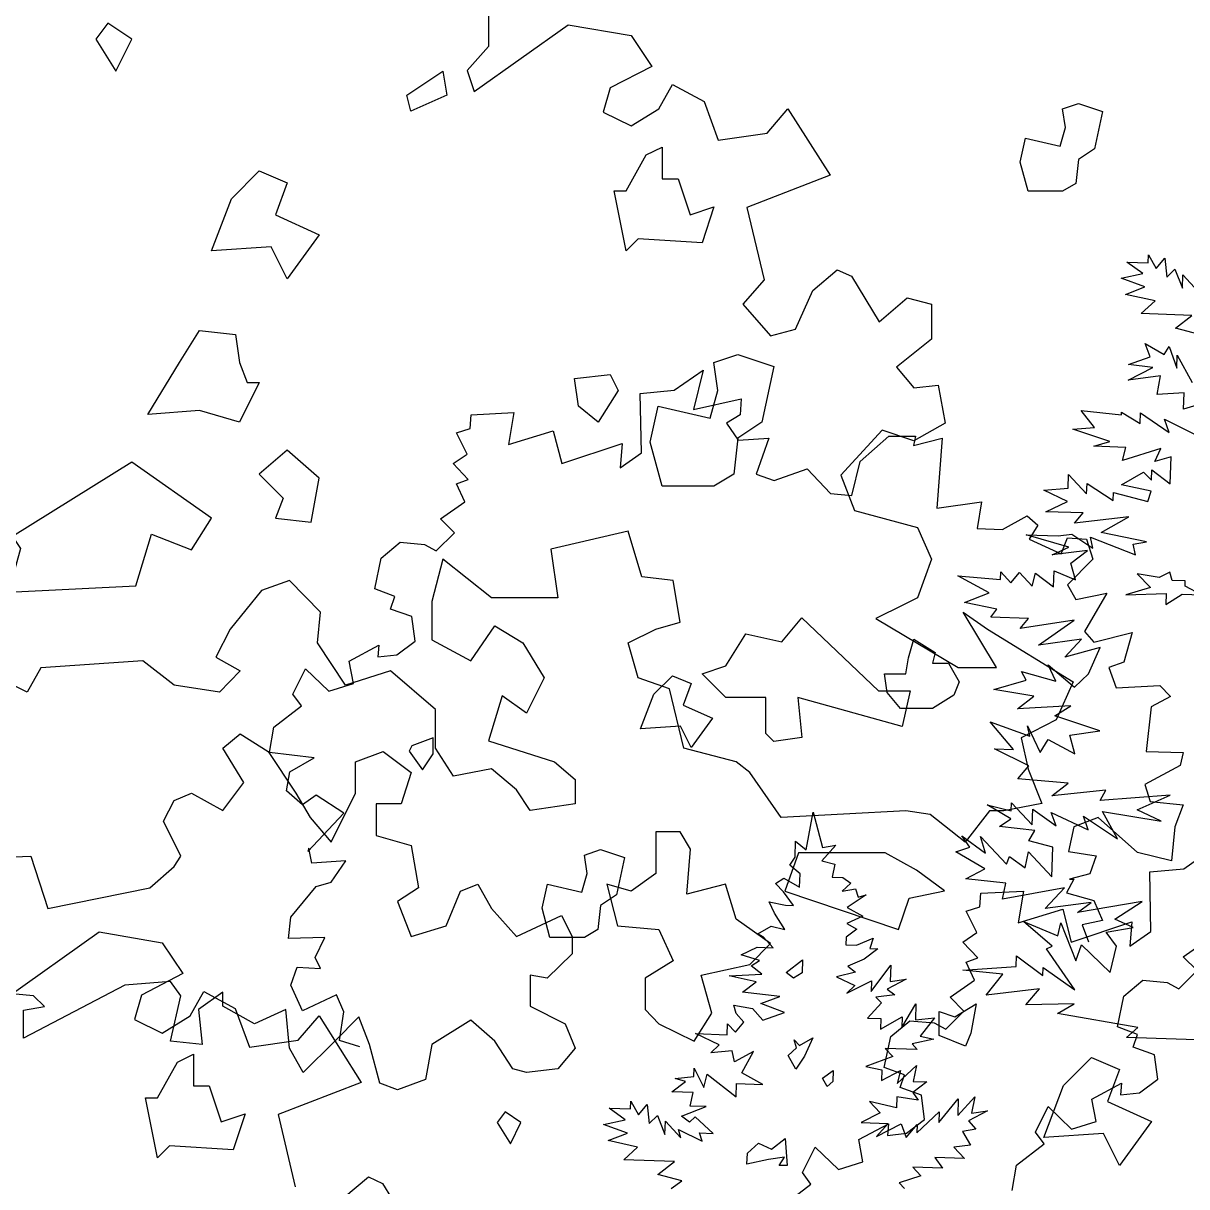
# Model space of a CAD drawing. Header units: inches. Extents: x 11.9 to 85.3, y 21.1 to 37.4.
# Drawn here: x 18.441 to 18.959, y 22.793 to 23.311 of the extents above; entities that cross this region are included whole.
import ezdxf

# ---------------------------------------------------------------- set-up
doc = ezdxf.new("R2010")
doc.units = ezdxf.units.IN
doc.header["$MEASUREMENT"] = 0
doc.layers.add('CAY', color=94, linetype='Continuous')
doc.layers.add('CAY-3', color=61, linetype='Continuous')

# ---------------------------------------------------------------- blocks, each defined once
blk = doc.blocks.new('A$C76451831')
at = {"layer": 'CAY'}
for p, q in [((4659.2, 1730), (4666, 1767.4)), ((4666, 1767.4), (4675.2, 1732.1)), ((4648.1, 1722.6), (4648.6, 1738.5)), ((4648.6, 1738.5), (4659.2, 1730)), ((4688.4, 1734.4), (4674.7, 1719)), ((4675.2, 1732.1), (4688.4, 1734.4)), ((4642.8, 1714.7), (4648.1, 1722.6)), ((4653, 1706.2), (4642.8, 1714.7)), ((4674.7, 1719), (4687.7, 1715.8)), ((4687.7, 1715.8), (4685, 1702.8)), ((4628.6, 1696.6), (4636.9, 1701.7)), ((4636.9, 1701.7), (4652.5, 1693)), ((4652.5, 1693), (4653, 1706.2)), ((4685, 1702.8), (4695.4, 1702.4)), ((4695.4, 1702.4), (4703.4, 1696.7)), ((4636.5, 1688.1), (4628.6, 1696.6)), ((4646.4, 1674.6), (4636.5, 1688.1)), ((4703.4, 1696.7), (4694.9, 1688.8)), ((4694.9, 1688.8), (4708.2, 1691.1)), ((4708.2, 1691.1), (4710.6, 1682.8)), ((4627.6, 1667.1), (4622.5, 1678.2)), ((4622.5, 1678.2), (4638.7, 1674.9)), ((4638.7, 1674.9), (4646.4, 1674.6)), ((4718.8, 1685.3), (4699.8, 1672.8)), ((4710.6, 1682.8), (4718.8, 1685.3)), ((4637.9, 1650.9), (4627.6, 1667.1)), ((4715.4, 1664.1), (4699.3, 1656.9)), ((4699.8, 1672.8), (4715.4, 1664.1)), ((4611, 1646.4), (4624.4, 1654.1)), ((4624.4, 1654.1), (4637.9, 1650.9)), ((4699.3, 1656.9), (4709.5, 1651.1)), ((3864.3, 1582.3), (3957.4, 1648.4)), ((3957.4, 1648.4), (4019.9, 1637.7)), ((4616.3, 1643.5), (4611, 1646.4)), ((4626.4, 1632.7), (4616.3, 1643.5)), ((4698.8, 1643.4), (4698.5, 1635.7)), ((4709.5, 1651.1), (4698.8, 1643.4)), ((4708.9, 1635.3), (4725.5, 1642.4)), ((4725.5, 1642.4), (4722.4, 1632.1)), ((4019.9, 1637.7), (4040.5, 1607.1)), ((4594.4, 1625.7), (4610.5, 1633.3)), ((4610.5, 1633.3), (4626.4, 1632.7)), ((4698.5, 1635.7), (4708.9, 1635.3)), ((4730.1, 1631.8), (4716.6, 1621.4)), ((4722.4, 1632.1), (4730.1, 1631.8)), ((4612.8, 1620.1), (4594.4, 1625.7)), ((4604.5, 1614.9), (4612.8, 1620.1)), ((4716.6, 1621.4), (4700.5, 1614.3)), ((4040.5, 1607.1), (3999.3, 1585.8)), ((4582.8, 1604.8), (4615, 1606.4)), ((4615, 1606.4), (4604.5, 1614.9)), ((4708, 1608.6), (4689.3, 1603.8)), ((4700.5, 1614.3), (4708, 1608.6)), ((4723.6, 1589.4), (4743.1, 1615.5)), ((4743.1, 1615.5), (4742.6, 1599.2)), ((4609.3, 1598.9), (4582.8, 1604.8)), ((4595.8, 1588.5), (4609.3, 1598.9)), ((4689.3, 1603.8), (4707.5, 1595.4)), ((4699.6, 1587.6), (4724, 1599.9)), ((4707.5, 1595.4), (4699.6, 1587.6)), ((4724, 1599.9), (4723.6, 1589.4)), ((4758.5, 1601.4), (4739.6, 1591.6)), ((4742.6, 1599.2), (4758.5, 1601.4)), ((3999.3, 1585.8), (3992.2, 1561.6)), ((4047.6, 1565.2), (4061.2, 1589.4)), ((4061.2, 1589.4), (4092.4, 1572.3)), ((4632.8, 1584.5), (4595.8, 1588.5)), ((4614, 1577.4), (4632.8, 1584.5)), ((4747.1, 1585.9), (4728.4, 1583.8)), ((4728.4, 1583.8), (4733.7, 1578.2)), ((4739.6, 1591.6), (4747.1, 1585.9)), ((4092.4, 1572.3), (4106.6, 1533.9)), ((4587.2, 1575.6), (4605.7, 1572.3)), ((4589.7, 1567.4), (4587.2, 1575.6)), ((4605.7, 1572.3), (4616.2, 1561)), ((4637.7, 1568.4), (4614, 1577.4)), ((4733.7, 1578.2), (4720, 1562.8)), ((4754.1, 1553.5), (4768.1, 1577)), ((4768.1, 1577), (4767.5, 1561.2)), ((3992.2, 1561.6), (4019.9, 1548.1)), ((4019.9, 1548.1), (4047.6, 1565.2)), ((4154.9, 1541), (4175.6, 1565.2)), ((4175.6, 1565.2), (4217.4, 1499.1)), ((4597.1, 1559), (4589.7, 1567.4)), ((4616.2, 1561), (4637.7, 1568.4)), ((4720, 1562.8), (4733.1, 1562.4)), ((4732.8, 1552), (4754.5, 1564.3)), ((4733.1, 1562.4), (4732.8, 1552)), ((4754.5, 1564.3), (4754.1, 1553.5)), ((4767.5, 1561.2), (4786.6, 1563.2)), ((4786.6, 1563.2), (4772.4, 1545.1)), ((4580.8, 1546.4), (4581.1, 1557.2)), ((4581.1, 1557.2), (4589, 1548.8)), ((4589, 1548.8), (4597.1, 1559)), ((4106.6, 1533.9), (4154.9, 1541)), ((4572.7, 1536.2), (4549.1, 1547.5)), ((4549.1, 1547.5), (4580.8, 1546.4)), ((4564.3, 1528.4), (4572.7, 1536.2)), ((4785.9, 1541.9), (4764.4, 1537.2)), ((4764.4, 1537.2), (4769.2, 1531.6)), ((4772.4, 1545.1), (4785.9, 1541.9)), ((4585.6, 1530.3), (4564.3, 1528.4)), ((4588, 1519.4), (4585.6, 1530.3)), ((4606.9, 1529.6), (4588, 1519.4)), ((4595.3, 1508.7), (4606.9, 1529.6)), ((4745, 1524.8), (4718.3, 1514.8)), ((4769.2, 1531.6), (4737.5, 1532.7)), ((4737.5, 1532.7), (4745, 1524.8)), ((4547.6, 1504.9), (4547.9, 1513.1)), ((4547.9, 1513.1), (4557.6, 1494.1)), ((4718.3, 1514.8), (4734.1, 1511.6)), ((4749.5, 1497.9), (4768.7, 1515.8)), ((4768.7, 1515.8), (4765.4, 1500)), ((4528.9, 1502.9), (4547.6, 1504.9)), ((4539.3, 1499.8), (4528.9, 1502.9)), ((4557.6, 1494.1), (4560.8, 1507.2)), ((4560.8, 1507.2), (4589.5, 1484.9)), ((4616.2, 1497.1), (4595.3, 1508.7)), ((4734.1, 1511.6), (4733.7, 1501.1)), ((4733.7, 1501.1), (4752.6, 1510.9)), ((4752.6, 1510.9), (4749.5, 1497.9)), ((4217.4, 1499.1), (4134.9, 1467.3)), ((4525.8, 1489.8), (4539.3, 1499.8)), ((4589.5, 1484.9), (4589.9, 1498)), ((4589.9, 1498), (4616.2, 1497.1)), ((4779, 1499.6), (4765, 1489.2)), ((4765.4, 1500), (4779, 1499.6)), ((4484.8, 1472.7), (4485.1, 1480.4)), ((4485.1, 1480.4), (4492.8, 1466.9)), ((4547, 1489.1), (4525.8, 1489.8)), ((4543.8, 1475.6), (4547, 1489.1)), ((4722.1, 1480.2), (4732.6, 1469)), ((4748.6, 1473.9), (4722.1, 1480.2)), ((4749, 1484.7), (4748.6, 1473.9)), ((4770.2, 1481.3), (4749, 1484.7)), ((4765, 1489.2), (4770.2, 1481.3)), ((4790.7, 1459.3), (4810.1, 1482.6)), ((4809.5, 1466.3), (4826.5, 1484.8)), ((4810.1, 1482.6), (4809.5, 1466.3)), ((4826.5, 1484.8), (4823.2, 1468.6)), ((4134.9, 1467.3), (4152, 1395.3)), ((4463.6, 1473.4), (4484.8, 1472.7)), ((4479.5, 1462), (4463.6, 1473.4)), ((4492.8, 1466.9), (4501.3, 1477.1)), ((4501.3, 1477.1), (4503.4, 1458.4)), ((4535.3, 1465.5), (4559.7, 1475)), ((4559.7, 1475), (4543.8, 1475.6)), ((4732.6, 1469), (4713.7, 1459.2)), ((4769, 1449.1), (4791.1, 1469.7)), ((4791.1, 1469.7), (4790.7, 1459.3)), ((4839.1, 1470.7), (4820.2, 1461)), ((4823.2, 1468.6), (4839.1, 1470.7)), ((4458, 1457.3), (4479.5, 1462)), ((4481.7, 1448.7), (4458, 1457.3)), ((4503.4, 1458.4), (4511.4, 1466.3)), ((4511.4, 1466.3), (4518.8, 1447.4)), ((4518.8, 1447.4), (4519.3, 1460.6)), ((4519.3, 1460.6), (4534.6, 1444.2)), ((4543.3, 1459.7), (4535.3, 1465.5)), ((4548.9, 1465), (4543.3, 1459.7)), ((4566.9, 1448.5), (4548.9, 1465)), ((4713.7, 1459.2), (4740.4, 1458.3)), ((4740.4, 1458.3), (4729, 1445.5)), ((4729, 1445.5), (4753.5, 1457.8)), ((4753.5, 1457.8), (4758.5, 1444.5)), ((4758.5, 1444.5), (4769.3, 1457.3)), ((4769.3, 1457.3), (4769, 1449.1)), ((4820.2, 1461), (4827.6, 1452.5)), ((4462.4, 1441.3), (4481.7, 1448.7)), ((4534.6, 1444.2), (4532.2, 1452.4)), ((4532.2, 1452.4), (4555.8, 1440.7)), ((4555.8, 1440.7), (4553.3, 1449)), ((4553.3, 1449), (4566.9, 1448.5)), ((4827.6, 1452.5), (4814.4, 1450.3)), ((4814.4, 1450.3), (4822.1, 1436.9)), ((4491.7, 1434.8), (4462.4, 1441.3)), ((4478.1, 1422.1), (4491.7, 1434.8)), ((4822.1, 1436.9), (4805.7, 1434.7)), ((4805.7, 1434.7), (4816.2, 1423.5)), ((4528.3, 1420.4), (4478.1, 1422.1)), ((4786.8, 1424.5), (4794.5, 1413.8)), ((4816.2, 1423.5), (4786.8, 1424.5)), ((4512, 1407.8), (4528.3, 1420.4)), ((4794.5, 1413.8), (4765.1, 1414.8)), ((4765.1, 1414.8), (4773, 1406.4)), ((4200.3, 1384.7), (4224.5, 1405.3)), ((4224.5, 1405.3), (4238.7, 1398.8)), ((4238.7, 1398.8), (4266.4, 1353.4)), ((4535.8, 1401.5), (4512, 1407.8)), ((4525.1, 1393.7), (4535.8, 1401.5)), ((4773, 1406.4), (4751.5, 1399.4)), ((4751.5, 1399.4), (4756.7, 1393.8)), ((3915.1, 501.1), (3898, 463.3)), ((3898, 463.3), (3863.2, 445.6)), ((3863.2, 445.6), (3870.3, 414.4)), ((3870.3, 414.4), (3883.8, 380.2)), ((3831.9, 373.1), (3807.8, 341.8)), ((3846.1, 373.1), (3831.9, 373.1)), ((3883.8, 380.2), (3846.1, 373.1))]:
    blk.add_line(p, q, dxfattribs=at)
for points in [[(4216, 1534.3), (4196, 1540.6), (4200.2, 1569.1), (4192.8, 1586), (4159, 1570.1), (4147.4, 1595.5), (4153.8, 1613.4), (4177, 1612.3), (4171.7, 1622.9), (4181.2, 1642.9), (4145.3, 1641.9), (4147.4, 1663), (4172.8, 1693.5), (4187.5, 1697.8), (4202.3, 1718.9), (4168.5, 1716.7), (4165.4, 1731.5), (4164.3, 1728.3), (4200.2, 1766.3), (4172.8, 1784.2), (4159, 1774.7), (4143.2, 1788.5), (4146.4, 1807.4), (4170.6, 1821.2), (4126.4, 1826.4), (4130.6, 1851.7), (4158, 1872.8), (4149.6, 1884.4), (4162.2, 1909.7), (4185.4, 1887.6), (4209.7, 1895), (4205.5, 1917.1), (4235, 1933), (4233.9, 1921.4), (4252.9, 1923.5), (4270.8, 1937.2), (4267.7, 1961.4), (4246.6, 1968.8), (4250.8, 1981.5), (4230.8, 1988.9), (4237.1, 2019.4), (4256.1, 2035.3), (4280.3, 2033.1), (4291.9, 2026.8), (4309.9, 2044.7), (4296.2, 2058.5), (4320.4, 2075.3), (4312, 2093.3), (4323.6, 2097.5), (4308.8, 2113.3), (4322.5, 2122.8), (4312, 2143.9), (4325.7, 2148.1), (4326.7, 2161.8), (4368.9, 2163.9), (4363.7, 2132.3), (4408, 2146), (4416.4, 2113.3), (4476.5, 2133.3), (4474.4, 2109.1), (4495.5, 2123.9), (4494.4, 2182.9), (4528.2, 2186.1), (4556.7, 2206.1), (4547.2, 2167.1), (4594.6, 2177.6), (4593.6, 2161.8), (4579.9, 2153.4), (4591.5, 2136.5), (4622.1, 2138.6), (4609.4, 2102.8), (4627.3, 2096.4), (4660, 2108), (4683.2, 2083.8), (4704.3, 2081.7), (4712.8, 2115.4), (4741.2, 2140.7), (4767.6, 2140.7), (4765.5, 2131.2), (4794, 2138.6), (4788.7, 2069), (4833, 2075.3), (4828.8, 2049), (4854.1, 2047.9), (4878.3, 2061.6), (4888.9, 2052.1), (4880.5, 2038.4), (4912.1, 2023.7), (4918.4, 2039.5), (4937.4, 2038.4), (4943.7, 2018.4), (4918.4, 1993.1), (4926.9, 1978.3), (4957.4, 1984.6), (4935.3, 1946.7), (4944.8, 1936.1), (4982.8, 1945.6), (4974.3, 1916.1), (4959.6, 1910.8), (4966.9, 1890.8), (5010.2, 1892.9), (5020.7, 1882.3), (5001.7, 1871.8), (4996.5, 1827.5), (5033.4, 1826.4), (5030.2, 1813.8), (4995.4, 1794.8), (5000.7, 1777.9), (5033.4, 1774.7), (5024.9, 1752.6), (5021.8, 1718.9), (4988, 1727.3), (4949, 1762.1), (4924.8, 1752.6), (4919.5, 1728.3), (4946.9, 1724.1), (4940.6, 1706.2), (4920.5, 1700.9), (4924.8, 1700.9), (4917.4, 1687.2), (4944.8, 1679.8), (4953.2, 1659.8), (4933.2, 1655.6), (4939.5, 1638.7)], [(4863.6, 1391.6), (4867.8, 1417), (4895.2, 1438.1), (4886.8, 1449.7), (4899.4, 1475), (4922.6, 1452.8), (4946.9, 1460.2), (4942.7, 1482.3), (4972.2, 1498.2), (4971.1, 1486.6), (4990.1, 1488.7), (5008, 1502.4), (5004.9, 1526.6), (4983.8, 1534), (4988, 1546.7), (4968, 1554.1), (4974.3, 1584.7), (4993.3, 1600.5), (5017.5, 1598.4), (5029.1, 1592), (5047.1, 1610), (5033.4, 1623.7), (5057.6, 1640.6)], [(4680, 1494.9), (4675.3, 1503.2), (4686, 1511), (4685.6, 1500.1), (4680, 1494.9)], [(444.5, 1066.7), (472, 1087.8), (463.5, 1099.4), (476.2, 1124.7), (499.4, 1102.6), (523.6, 1110), (519.4, 1132.1), (549, 1147.9), (547.9, 1136.3), (566.9, 1138.4), (584.8, 1152.1), (581.7, 1176.4), (560.6, 1183.8), (564.8, 1196.4), (544.7, 1203.8), (551.1, 1234.4), (570.1, 1250.2), (594.3, 1248.1), (605.9, 1241.8), (623.8, 1259.7), (610.1, 1273.4), (634.4, 1290.3), (625.9, 1308.2), (637.6, 1312.5), (622.8, 1328.3), (636.5, 1337.8), (625.9, 1358.9), (639.7, 1363.1), (640.7, 1376.8), (682.9, 1378.9), (677.6, 1347.3), (721.9, 1361), (730.4, 1328.3), (790.5, 1348.3), (788.4, 1324.1), (809.5, 1338.8), (808.4, 1397.9), (842.2, 1401.1), (870.6, 1421.1)], [(4066.6, 144.6), (3967.9, 148.1), (3979.1, 158.1), (3899.4, 171.8), (3916.1, 181.6), (3868, 180.6), (3881.7, 196.4), (3828.5, 190.1), (3845, 210.9), (3805.3, 215), (3858.5, 218.6), (3858.8, 229), (3884.9, 209.5), (3885.2, 217.6), (3916.5, 195.2), (3888.5, 236.1), (3894, 238.6), (3865.5, 263.2), (3899.8, 248.8), (3902.6, 261.9), (3917.6, 224.2), (3923.1, 239.9), (3951.6, 212.6), (3957.9, 238.7), (3947.6, 252.6), (3974.4, 257.1), (3956.2, 265.5), (3983.5, 283.1), (3919.2, 272.2), (3932.7, 282.1), (3887.2, 276), (3906.5, 296.7), (3844.9, 285.2), (3848.2, 301.4), (3808.5, 305.5), (3827.4, 315.3), (3798.5, 332.2), (3812.3, 337.1), (3804.5, 348.3), (3827.9, 331.1), (3823.1, 347.6), (3848.9, 320), (3851.8, 327.6), (3867.3, 316.6), (3870.6, 332.4), (3893.7, 307.5), (3894.8, 337), (3871, 343.2), (3876.8, 353.5), (3842, 357.4), (3853.2, 365.2), (3829.6, 379.1), (3853.4, 372.9), (3853.7, 381), (3874.2, 359), (3874.8, 374.8), (3898.2, 358.2), (3893.2, 371.5), (3929.8, 354.3), (3925.3, 367.6), (3958.9, 345.2), (3944, 372.4), (4002.2, 362.7), (3978.5, 373.9), (4011.2, 388.7), (3941.7, 383.4), (3947.5, 393.6), (3893.8, 387.8), (3910.1, 400.4), (3860, 404.8), (3870.8, 417.6), (3837, 434.6), (3855.6, 434), (3832.5, 461.5), (3871.9, 447), (3869.5, 457.5), (3882.2, 430.8), (3890.3, 443.7), (3916.6, 429.6), (3911.8, 448.3), (3941.4, 452.3), (3896.6, 467.5), (3912.8, 477.3), (3859.7, 474.2), (3876, 486.8), (3836.3, 493.6), (3868.4, 502.9), (3863.7, 511.2), (3897.8, 501.9), (3890.2, 518), (3916.2, 495.8), (3930.2, 508.9), (3941.6, 535.3), (3906.8, 525.6), (3923.3, 543.6), (3880.5, 537.4), (3915.8, 562.4), (3862.5, 553.9), (3870.5, 564), (3833.4, 565.3), (3839.1, 573.3), (3807.2, 579.8), (3831.5, 589.4), (3800.4, 606.4), (3842.9, 602.6), (3843.1, 610.3), (3853.2, 599.5), (3861.7, 609.7), (3874.4, 596.1), (3877.5, 609.1), (3895.6, 595.3), (3896.2, 611.2), (3917.2, 602.3), (3912.8, 618.8), (3929.1, 631.3), (3894, 627.1), (3910.6, 634.7), (3868.4, 647.1), (3900.1, 646), (3913.8, 647.7), (3934.6, 633.9), (3932.3, 644.8), (3976.9, 627), (3974.6, 637.9), (3987.8, 640.2), (3942.8, 649.4), (3970.1, 664.8), (3916.4, 658.5), (3924.9, 668.7), (3887.8, 670), (3909.5, 680.1), (3885.8, 691.3), (3909.9, 693.2), (3910.4, 706.8), (3928.3, 687.6), (3928.7, 698), (3954.8, 681.2), (3955.1, 688.9), (3989.2, 680), (3992.3, 690.3), (3963.1, 696.8), (3984.8, 709.2), (3992.7, 701.2), (3993, 711.6), (4011.1, 697.8), (4012.1, 724.6), (3996, 719.7), (4001.9, 732.6), (3963.9, 720.8), (3967.1, 733.8), (3935.4, 734.9), (3951.4, 739.8), (3914.7, 752), (3936, 753.5), (3923, 770.3), (3962.8, 766.2), (3962.9, 768.9), (3981.5, 757.4), (3981.9, 768.2), (4010.2, 748.6), (4005.7, 761.9), (4039.5, 744.9)], [(4056.7, 781.5), (4024.6, 771.7), (4025.2, 788), (3998.4, 786.2), (4001.7, 804.7), (3969.4, 800.4), (3993.9, 813.1), (3970, 816.2), (3991.5, 823.6), (3986.5, 837), (4005.2, 825.9), (4010.4, 833.9), (4017.9, 812.3), (4018.3, 825.4), (4033.2, 798.2)], [(4040.3, 846), (4016.5, 852.2), (4032.8, 864.8), (3982.6, 866.6), (3996.2, 879.2), (3966.9, 885.7), (3986.2, 893.2), (3962.5, 901.7), (3984, 906.4), (3968.1, 917.8), (3989.3, 917.1), (3989.6, 924.8), (3997.3, 911.4), (4005.8, 921.5), (4007.9, 902.9), (4015.9, 910.7), (4023.4, 891.9), (4023.8, 905), (4039.1, 888.6)]]:
    blk.add_lwpolyline(points, dxfattribs=at)
for points in [[(4784.5, 1915.2), (4800.4, 1915.2), (4810.9, 1896.7), (4805.6, 1883.5), (4784.5, 1870.3), (4752.8, 1870.3), (4739.6, 1886.1), (4737, 1904.6), (4758.1, 1904.6), (4760.8, 1920.5), (4766, 1939), (4787.2, 1925.7)], [(4507.9, 1884.3), (4526.4, 1902.8), (4544.9, 1894.9), (4536.9, 1873.7), (4566, 1860.5), (4544.9, 1831.5), (4534.3, 1852.6), (4494.7, 1850)], [(4267.5, 1833.2), (4264.9, 1827.9), (4278.1, 1809.4), (4288.7, 1825.2), (4288.7, 1841.1)], [(4396.9, 1672), (4402.2, 1695.8), (4436.5, 1687.9), (4441.8, 1706.3), (4439.1, 1724.8), (4455, 1730.1), (4478.7, 1722.2), (4470.8, 1685.2), (4455, 1674.7), (4452.3, 1650.9), (4439.1, 1643), (4404.8, 1643)], [(4639.1, 1608.3), (4655.4, 1620.8), (4655, 1607.7), (4646.6, 1602.6)], [(4791, 1545.5), (4791, 1569.3), (4806.8, 1564), (4827.9, 1577.2), (4822.7, 1548.1), (4817.4, 1534.9)], [(4641.2, 1525.7), (4649.6, 1533.5), (4647.2, 1541.3), (4652.4, 1535.7), (4665.8, 1543.4), (4657.5, 1525.1), (4648.9, 1512.3)], [(4035, 1519.2), (4050.8, 1527.2), (4050.8, 1495.5), (4066.6, 1495.5), (4078.5, 1459.8), (4102.3, 1467.8), (4090.4, 1432.1), (4027.1, 1436.1), (4015.2, 1424.2), (4003.3, 1483.6), (4015.2, 1483.6)], [(4376, 1459.3), (4360.2, 1469.9), (4352.3, 1459.3), (4365.5, 1438.2)], [(4640.1, 1416.5), (4632.4, 1416.7), (4637.7, 1424.7), (4621.8, 1422.5), (4600.3, 1417.9), (4600.7, 1428.7), (4611.9, 1438.8), (4624.8, 1432.9), (4638.3, 1443.3)], [(722.8, 1185.8), (750.5, 1213.5), (778.2, 1201.7), (766.3, 1170), (809.9, 1150.2), (778.2, 1106.6), (762.4, 1138.3), (703, 1134.3)], [(3862.3, 1017), (3867.6, 1040.8), (3901.9, 1032.9), (3907.2, 1051.4), (3904.5, 1069.8), (3920.4, 1075.1), (3944.1, 1067.2), (3936.2, 1030.2), (3920.4, 1019.7), (3917.7, 995.9), (3904.5, 988), (3870.2, 988)], [(4013.2, 601.7), (4010.8, 609.9), (4000.2, 604.8), (3978.6, 608.3), (3991.7, 594.7), (3967.4, 587.4), (4007.3, 588.7), (4006.9, 577.9), (4023.2, 588.2), (4042.2, 587.5), (4026.2, 596.2), (4026.3, 601.2)]]:
    blk.add_lwpolyline(points, close=True, dxfattribs=at)
at = {"layer": 'CAY-3'}
for p, q in [((3334.6, 1166.8), (3334.6, 1131.9)), ((3320.4, 1087.1), (3413.6, 1153.2)), ((3413.6, 1153.2), (3476.1, 1142.6)), ((3334.6, 1131.9), (3313.3, 1107.8)), ((3476.1, 1142.6), (3496.7, 1111.9)), ((3496.7, 1111.9), (3455.4, 1090.7)), ((3313.3, 1107.8), (3320.4, 1087.1)), ((3455.4, 1090.7), (3448.4, 1066.5)), ((3503.8, 1070), (3517.3, 1094.2)), ((3517.3, 1094.2), (3548.6, 1077.1)), ((3548.6, 1077.1), (3562.7, 1038.8)), ((3448.4, 1066.5), (3476.1, 1052.9)), ((3476.1, 1052.9), (3503.8, 1070)), ((3611.1, 1045.8), (3631.7, 1070)), ((3631.7, 1070), (3673.6, 1003.9)), ((3562.7, 1038.8), (3611.1, 1045.8)), ((3673.6, 1003.9), (3591, 972.1)), ((3591, 972.1), (3608.1, 900.1)), ((3656.5, 889.5), (3680.7, 910.2)), ((3680.7, 910.2), (3694.8, 903.7)), ((3694.8, 903.7), (3722.5, 858.3)), ((3608.1, 900.1), (3586.9, 875.9)), ((3639.4, 851.2), (3656.5, 889.5)), ((3722.5, 858.3), (3750.2, 882.4)), ((3750.2, 882.4), (3774.4, 875.9)), ((3586.9, 875.9), (3614.6, 844.7)), ((3774.4, 875.9), (3774.4, 841.1)), ((3614.6, 844.7), (3639.4, 851.2)), ((3774.4, 841.1), (3739.6, 813.4)), ((3739.6, 813.4), (3756.7, 792.8)), ((3756.7, 792.8), (3780.9, 795.7)), ((3780.9, 795.7), (3788, 758)), ((3725.5, 750.9), (3684.2, 706.1)), ((3756.7, 740.3), (3725.5, 750.9)), ((3788, 758), (3756.7, 740.3)), ((3684.2, 706.1), (3697.8, 671.3)), ((3697.8, 671.3), (3760.3, 654.2)), ((3473.1, 650.6), (3396.5, 632.9)), ((3486.7, 605.2), (3473.1, 650.6)), ((3760.3, 654.2), (3774.4, 622.9)), ((3396.5, 632.9), (3403.5, 584.6)), ((3289.2, 622.9), (3278.5, 581)), ((3337.5, 584.6), (3289.2, 622.9)), ((3774.4, 622.9), (3760.3, 584.6)), ((3137, 601.7), (3109.3, 591.6)), ((3167.7, 570.4), (3137, 601.7)), ((3517.9, 601.7), (3486.7, 605.2)), ((3525, 560.4), (3517.9, 601.7)), ((3109.3, 591.6), (3078.1, 553.3)), ((3278.5, 581), (3278.5, 542.7)), ((3403.5, 584.6), (3337.5, 584.6)), ((3746.7, 577.5), (3719, 563.9)), ((3760.3, 584.6), (3746.7, 577.5)), ((3164.8, 539.7), (3167.7, 570.4)), ((3839, 515.2), (3805.7, 570.4)), ((3805.7, 570.4), (3829.8, 553.3)), ((3316.9, 522), (3341, 556.8)), ((3341, 556.8), (3368.8, 539.7)), ((3500.8, 553.3), (3525, 560.4)), ((3719, 563.9), (3800.7, 515.2)), ((3078.1, 553.3), (3063.9, 525.6)), ((3473.1, 539.7), (3500.8, 553.3)), ((3829.8, 553.3), (3915.1, 501.1)), ((3192.5, 497.8), (3164.8, 539.7)), ((3278.5, 542.7), (3316.9, 522)), ((3368.8, 539.7), (3390, 504.9)), ((3483.1, 504.9), (3473.1, 539.7)), ((2991.4, 522), (2890.2, 514.9)), ((3022.7, 497.8), (2991.4, 522)), ((3063.9, 525.6), (3088.1, 512)), ((2890.2, 514.9), (2876.6, 490.8)), ((3088.1, 512), (3067.5, 490.8)), ((3237.3, 512), (3192.5, 497.8)), ((3282.1, 473.7), (3237.3, 512)), ((3800.7, 515.2), (3839, 515.2)), ((2876.6, 490.8), (2841.8, 507.9)), ((3067.5, 490.8), (3022.7, 497.8)), ((3390, 504.9), (3372.3, 470.1)), ((3514.4, 494.3), (3483.1, 504.9)), ((3348.1, 487.2), (3334.6, 442.4)), ((3372.3, 470.1), (3348.1, 487.2)), ((3528.5, 435.3), (3514.4, 494.3)), ((3282.1, 435.3), (3282.1, 473.7)), ((3071, 435.3), (3088.1, 449.5)), ((3088.1, 449.5), (3115.8, 431.8)), ((3334.6, 442.4), (3400, 421.8)), ((3091.6, 401.1), (3071, 435.3)), ((3115.8, 431.8), (3143.5, 390.5)), ((3202.5, 421.8), (3230.2, 431.8)), ((3230.2, 431.8), (3257.9, 411.1)), ((3299.8, 407.6), (3282.1, 435.3)), ((3580.4, 421.8), (3528.5, 435.3)), ((3202.5, 390.5), (3202.5, 421.8)), ((3400, 421.8), (3420.6, 404.1)), ((3594, 411.1), (3580.4, 421.8)), ((3257.9, 411.1), (3247.9, 379.9)), ((3337.5, 414.7), (3299.8, 407.6)), ((3362.3, 394), (3337.5, 414.7)), ((3625.2, 366.3), (3594, 411.1)), ((3071, 373.4), (3091.6, 401.1)), ((3375.8, 373.4), (3362.3, 394)), ((3420.6, 404.1), (3420.6, 379.9)), ((3012, 362.8), (3022.7, 383.4)), ((3022.7, 383.4), (3039.8, 390.5)), ((3039.8, 390.5), (3071, 373.4)), ((3143.5, 390.5), (3157.7, 366.3)), ((3178.3, 342.1), (3202.5, 390.5)), ((3223.1, 379.9), (3223.1, 348.6)), ((3247.9, 379.9), (3223.1, 379.9)), ((3420.6, 379.9), (3375.8, 373.4)), ((3748.8, 373.1), (3625.2, 366.3)), ((3773, 369.5), (3748.8, 373.1)), ((3029.1, 328), (3012, 362.8)), ((3157.7, 366.3), (3178.3, 342.1)), ((3807.8, 341.8), (3773, 369.5)), ((3223.1, 348.6), (3257.9, 338.6)), ((3257.9, 338.6), (3265, 296.7)), ((2744, 322.4), (2880.2, 328)), ((2880.2, 328), (2897.3, 276)), ((3022.7, 317.9), (3029.1, 328)), ((2998.5, 296.7), (3022.7, 317.9)), ((2897.3, 276), (2998.5, 296.7)), ((3265, 296.7), (3244.4, 283.1)), ((3292.7, 259), (3306.9, 293.2)), ((3306.9, 293.2), (3323.9, 300.2)), ((3323.9, 300.2), (3337.5, 276.1)), ((3244.4, 283.1), (3257.9, 248.3)), ((3337.5, 276.1), (3362.3, 248.3)), ((3362.3, 248.3), (3407.1, 269)), ((3407.1, 269), (3417.7, 248.3)), ((3257.9, 248.3), (3292.7, 259)), ((3417.7, 248.3), (3417.7, 231.2)), ((3417.7, 231.2), (3392.9, 207)), ((3375.8, 210), (3375.8, 179.3)), ((3392.9, 207), (3375.8, 210)), ((2973.7, 200), (2873.1, 147.5)), ((3019.1, 203.5), (2973.7, 200)), ((3029.1, 189.3), (3019.1, 203.5)), ((2883.1, 189.3), (2845.4, 192.9)), ((2893.7, 178.7), (2883.1, 189.3)), ((3019.1, 144.5), (3029.1, 189.3)), ((3071, 192.9), (3046.8, 175.8)), ((3071, 179.3), (3071, 192.9)), ((2873.1, 175.2), (2893.7, 178.7)), ((2873.1, 147.5), (2873.1, 175.2)), ((3046.8, 175.8), (3050.4, 141)), ((3102.3, 161.6), (3071, 179.3)), ((3133.5, 175.8), (3102.3, 161.6)), ((3137, 137.4), (3133.5, 175.8)), ((3375.8, 179.3), (3410.6, 161.6)), ((3206, 168.7), (3181.9, 144.5)), ((3216.6, 141), (3206, 168.7)), ((3316.9, 165.2), (3278.5, 141)), ((3341, 144.5), (3316.9, 165.2)), ((3410.6, 161.6), (3420.6, 137.4)), ((3050.4, 141), (3019.1, 144.5)), ((3181.9, 144.5), (3150.6, 113.3)), ((3226.7, 102.6), (3216.6, 141)), ((3278.5, 141), (3272.1, 106.2)), ((3358.7, 116.8), (3341, 144.5)), ((3150.6, 113.3), (3137, 137.4)), ((3420.6, 137.4), (3403.5, 116.8)), ((3372.3, 113.3), (3358.7, 116.8)), ((3403.5, 116.8), (3372.3, 113.3)), ((3272.1, 106.2), (3244.4, 96.1)), ((3244.4, 96.1), (3226.7, 102.6))]:
    blk.add_line(p, q, dxfattribs=at)
for points in [[(2980.4, 1138.9), (2956.7, 1154.8), (2944.8, 1138.9), (2964.6, 1107.2)], [(3277.4, 1099.3), (3289.2, 1107.2), (3293.2, 1083.5), (3257.6, 1067.6), (3253.6, 1083.5)], [(3491.1, 1024.1), (3507, 1032), (3507, 1000.3), (3522.8, 1000.3), (3534.7, 964.7), (3558.4, 972.6), (3546.6, 936.9), (3483.2, 940.9), (3471.3, 929), (3459.5, 988.4), (3471.3, 988.4)], [(3079.4, 980.5), (3107.1, 1008.2), (3134.8, 996.3), (3123, 964.7), (3166.5, 944.9), (3134.8, 901.3), (3119, 933), (3059.6, 929)], [(3027.9, 818.1), (3047.7, 849.8), (3083.4, 845.8), (3087.3, 818.1), (3095.2, 798.3), (3107.1, 798.3), (3087.3, 758.7), (3047.7, 770.6), (2996.3, 766.6)], [(3495.1, 738.9), (3503, 774.6), (3554.5, 762.7), (3562.4, 790.4), (3558.4, 818.1), (3582.2, 826), (3617.8, 814.2), (3605.9, 758.7), (3582.2, 742.9), (3578.2, 707.2), (3558.4, 695.3), (3507, 695.3)], [(3423.8, 774.6), (3419.9, 802.3), (3455.5, 806.2), (3463.4, 790.4), (3443.6, 758.7)], [(3158.6, 659.7), (3166.5, 703.3), (3134.8, 731), (3107.1, 707.2), (3130.9, 683.5), (3123, 663.7)], [(3039.8, 632), (3059.6, 663.7), (2980.4, 719.1), (2862.1, 645.5), (2870, 633.6), (2858.2, 590.1), (2984.4, 596.3), (3000.2, 647.8)], [(3570.3, 517.1), (3590.1, 548.8), (3625.7, 540.9), (3645.5, 564.6), (3721.6, 492.2), (3753.2, 492.2), (3745.3, 456.6), (3641.6, 485.4), (3645.5, 445.8), (3617.8, 441.9), (3609.9, 449.8), (3609.9, 485.4), (3570.3, 485.4), (3546.6, 509.2)], [(3535, 335), (3525, 352.1), (3500.8, 352.1), (3500.8, 310.9), (3476.1, 293.2), (3451.9, 300.2), (3462.5, 259), (3503.8, 255.4), (3517.9, 224.1), (3490.2, 207), (3490.2, 175.8), (3503.8, 161.6), (3538.6, 144.5), (3556.3, 172.2), (3545.6, 210), (3594, 220.6), (3614.6, 241.3), (3580.4, 265.4), (3569.8, 300.2), (3531.5, 290.2)], [(3728.2, 331.2), (3642.3, 331.5), (3628.8, 293.2), (3741.7, 255.1), (3752.3, 286.4), (3787.1, 293.5), (3759.4, 314.1)]]:
    blk.add_lwpolyline(points, close=True, dxfattribs=at)

msp = doc.modelspace()

# ---------------------------------------------------------------- block references
at = {"layer": 'CAY', "xscale": 0.0004489089019145984, "yscale": 0.0004489089019145984, "zscale": 0.0004489089019145984}
for p in [(17.15095, 22.79263), (18.5797, 22.30535), (16.69793, 22.16613)]:
    msp.add_blockref('A$C76451831', p, dxfattribs=at)

doc.saveas('drawing.dxf')
